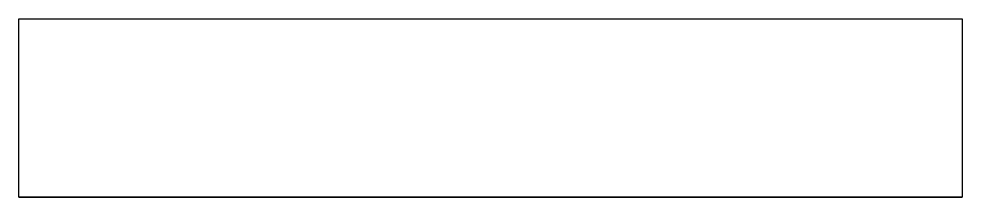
# Paper-space layout 'Layout1' of a CAD drawing. Extents: x 68005 to 69495, y 4134 to 4416.
import ezdxf

# ---------------------------------------------------------------- set-up
doc = ezdxf.new("R2010")
doc.units = 0
doc.header["$LTSCALE"] = 2500
doc.layers.get('0').update_dxf_attribs({"linetype": 'CONTINUOUS'})
doc.layers.add('AREA', color=6, linetype='CONTINUOUS')

psp = doc.layouts.get("Layout1")

# ---------------------------------------------------------------- linework, layer by layer
at = {"color": 0}
psp.add_line((68005, 4133.8), (69495, 4133.8), dxfattribs=at)
at = {"layer": 'AREA', "color": 0}
psp.add_lwpolyline([(69495, 4416.1), (69495, 4133.8), (68005, 4133.8), (68005, 4416.1)], close=True, dxfattribs=at)

doc.saveas('drawing.dxf')
